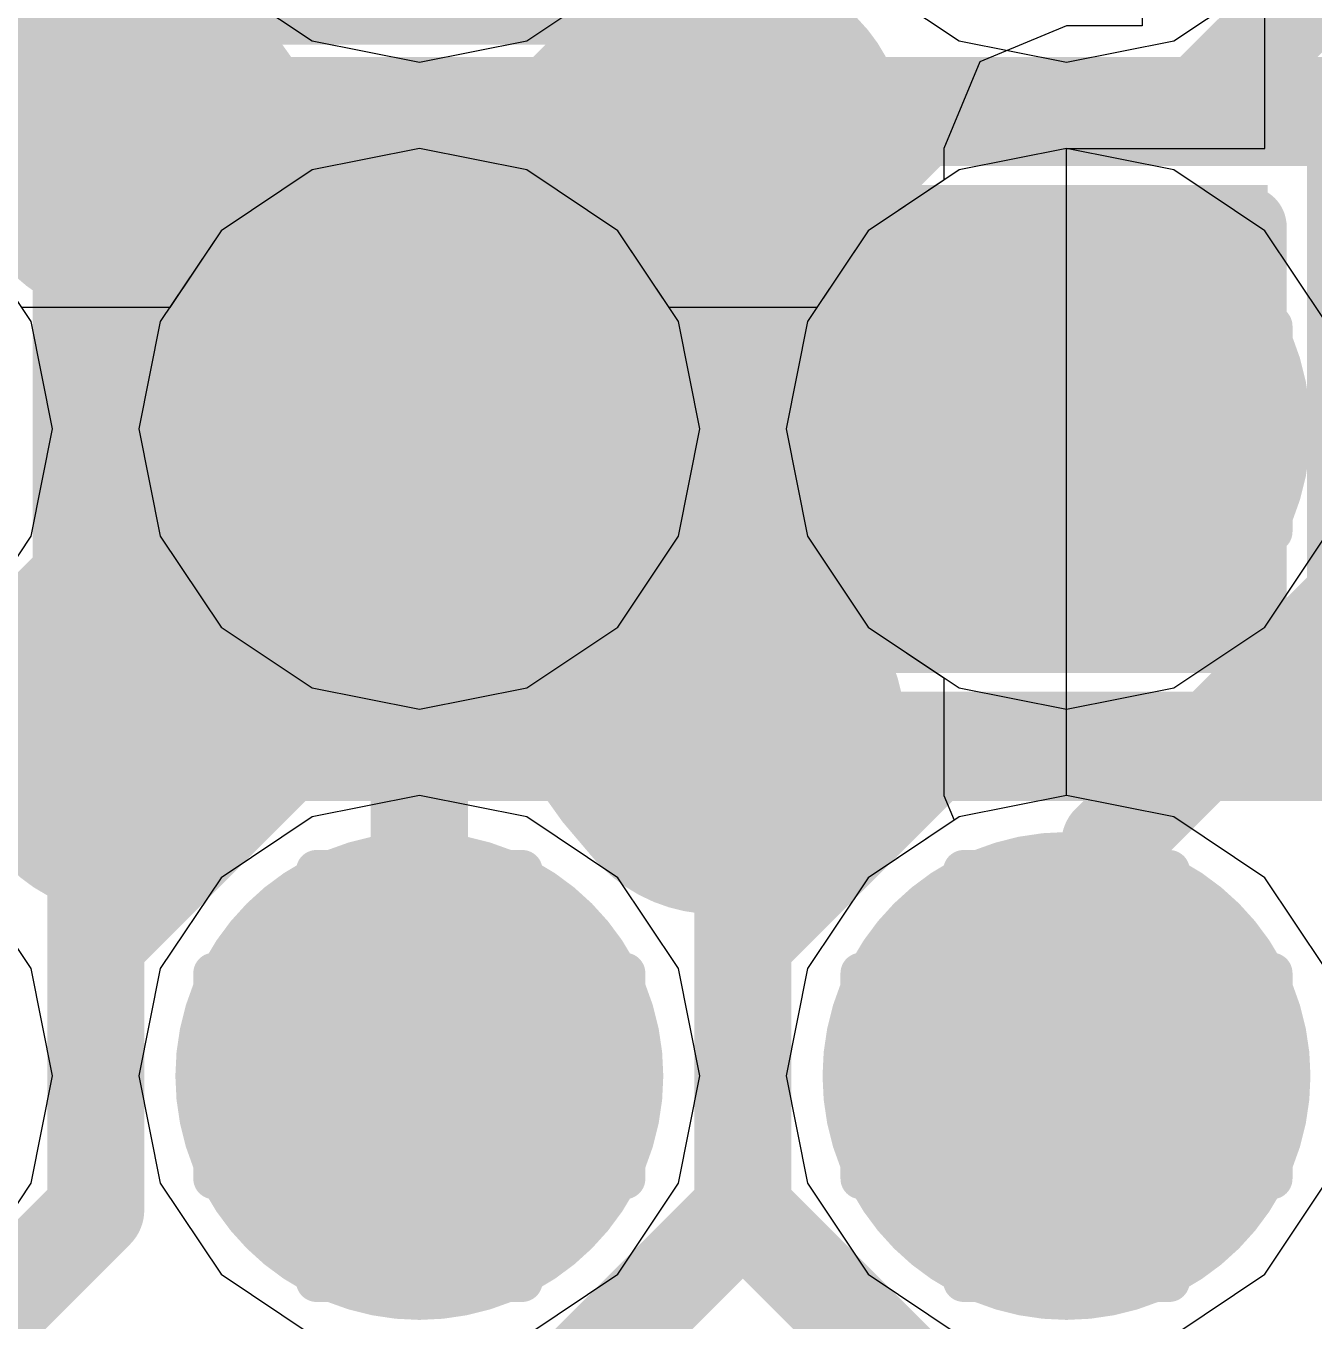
# Model space of a CAD drawing. Header units: millimetres. Extents: x 13 to 259, y -2 to 326.
# Drawn here: x 113.716 to 115.309, y 103.697 to 105.298 of the extents above; entities that cross this region are included whole.
import ezdxf

# ---------------------------------------------------------------- set-up
doc = ezdxf.new("R2010")
doc.units = ezdxf.units.MM
for name, color, linetype in [('BottomLayer', 5, 'Continuous'), ('BottomPaste', 16, 'Continuous'), ('BottomSolder', 6, 'Continuous'), ('ConnectLayer', 7, 'Continuous'), ('DrillDrawing', 1, 'Continuous'), ('Mechanical14', 56, 'Continuous'), ('Mechanical16', 56, 'Continuous'), ('MidLayer1', 16, 'Continuous'), ('MidLayer2', 76, 'Continuous'), ('MidLayer3', 90, 'Continuous'), ('MidLayer4', 156, 'Continuous'), ('MidLayer5', 130, 'Continuous'), ('MidLayer6', 216, 'Continuous'), ('MultiLayer', 9, 'Continuous'), ('TopLayer', 1, 'Continuous'), ('TopPaste', 8, 'Continuous'), ('TopSolder', 216, 'Continuous')]:
    doc.layers.add(name, color=color, linetype=linetype)

# ---------------------------------------------------------------- blocks, each defined once
blk = doc.blocks.new('CAPC0603X33N_B_5')
at = {"layer": 'BottomLayer'}
for points in [[(-0.575, -0.2), (-0.125, -0.2), (-0.575, 0.2), (-0.125, 0.2)], [(0.125, -0.2), (0.575, -0.2), (0.125, 0.2), (0.575, 0.2)]]:
    blk.add_solid(points, dxfattribs=at)
at = {"layer": 'BottomPaste'}
for points in [[(-0.575, -0.2), (-0.125, -0.2), (-0.575, 0.2), (-0.125, 0.2)], [(0.125, -0.2), (0.575, -0.2), (0.125, 0.2), (0.575, 0.2)]]:
    blk.add_solid(points, dxfattribs=at)
at = {"layer": 'BottomSolder'}
for points in [[(-0.6766, -0.3016), (-0.0234, -0.3016), (-0.6766, 0.3016), (-0.0234, 0.3016)], [(0.0234, -0.3016), (0.6766, -0.3016), (0.0234, 0.3016), (0.6766, 0.3016)]]:
    blk.add_solid(points, dxfattribs=at)
at = {"layer": 'Mechanical14', "const_width": 0.1}
for points in [[(-0.65, -0.25), (-0.65, 0.25)], [(-0.65, 0.25), (0.65, 0.25)], [(0.65, -0.25), (0.65, 0.25)], [(-0.65, -0.25), (0.65, -0.25)]]:
    blk.add_lwpolyline(points, dxfattribs=at)
at = {"layer": 'Mechanical14', "const_width": 0.05}
for points in [[(-0.675, 0.25, 1), (-0.625, 0.25, 1)], [(-0.675, 0.25, 1), (-0.625, 0.25, 1)], [(0.625, 0.25, 1), (0.675, 0.25, 1)], [(0.625, 0.25, 1), (0.675, 0.25, 1)], [(-0.675, -0.25, 1), (-0.625, -0.25, 1)], [(-0.675, -0.25, 1), (-0.625, -0.25, 1)], [(0.625, -0.25, 1), (0.675, -0.25, 1)], [(0.625, -0.25, 1), (0.675, -0.25, 1)]]:
    blk.add_lwpolyline(points, format="xyb", close=True, dxfattribs=at)
at = {"layer": 'Mechanical16', "const_width": 0.05}
for points in [[(-0.75, -0.35), (-0.75, 0.35)], [(-0.75, 0.35), (0.75, 0.35)], [(0.75, -0.35), (0.75, 0.35)], [(0, -0.3), (0, 0.3)], [(-0.3, 0), (0.3, 0)], [(-0.75, -0.35), (0.75, -0.35)]]:
    blk.add_lwpolyline(points, dxfattribs=at)
at = {"layer": 'Mechanical16', "const_width": 0.025}
for points in [[(-0.7625, 0.35, 1), (-0.7375, 0.35, 1)], [(-0.7625, 0.35, 1), (-0.7375, 0.35, 1)], [(0.7375, 0.35, 1), (0.7625, 0.35, 1)], [(0.7375, 0.35, 1), (0.7625, 0.35, 1)], [(-0.0125, 0.3, 1), (0.0125, 0.3, 1)], [(-0.3125, 0, 1), (-0.2875, 0, 1)], [(0.2875, 0, 1), (0.3125, 0, 1)], [(-0.0125, -0.3, 1), (0.0125, -0.3, 1)], [(-0.7625, -0.35, 1), (-0.7375, -0.35, 1)], [(-0.7625, -0.35, 1), (-0.7375, -0.35, 1)], [(0.7375, -0.35, 1), (0.7625, -0.35, 1)], [(0.7375, -0.35, 1), (0.7625, -0.35, 1)]]:
    blk.add_lwpolyline(points, format="xyb", close=True, dxfattribs=at)
blk = doc.blocks.new('CAPC0603X33N_B_13')
at = {"layer": 'BottomLayer'}
for points in [[(-0.575, -0.2), (-0.125, -0.2), (-0.575, 0.2), (-0.125, 0.2)], [(0.125, -0.2), (0.575, -0.2), (0.125, 0.2), (0.575, 0.2)]]:
    blk.add_solid(points, dxfattribs=at)
at = {"layer": 'BottomPaste'}
for points in [[(-0.575, -0.2), (-0.125, -0.2), (-0.575, 0.2), (-0.125, 0.2)], [(0.125, -0.2), (0.575, -0.2), (0.125, 0.2), (0.575, 0.2)]]:
    blk.add_solid(points, dxfattribs=at)
at = {"layer": 'BottomSolder'}
for points in [[(-0.6766, -0.3016), (-0.0234, -0.3016), (-0.6766, 0.3016), (-0.0234, 0.3016)], [(0.0234, -0.3016), (0.6766, -0.3016), (0.0234, 0.3016), (0.6766, 0.3016)]]:
    blk.add_solid(points, dxfattribs=at)
at = {"layer": 'Mechanical14', "const_width": 0.1}
for points in [[(-0.65, -0.25), (-0.65, 0.25)], [(0.65, 0.25), (-0.65, 0.25)], [(0.65, -0.25), (0.65, 0.25)], [(0.65, -0.25), (-0.65, -0.25)]]:
    blk.add_lwpolyline(points, dxfattribs=at)
at = {"layer": 'Mechanical14', "const_width": 0.05}
for points in [[(-0.675, 0.25, 1), (-0.625, 0.25, 1)], [(-0.675, 0.25, 1), (-0.625, 0.25, 1)], [(0.625, 0.25, 1), (0.675, 0.25, 1)], [(0.625, 0.25, 1), (0.675, 0.25, 1)], [(-0.675, -0.25, 1), (-0.625, -0.25, 1)], [(-0.675, -0.25, 1), (-0.625, -0.25, 1)], [(0.625, -0.25, 1), (0.675, -0.25, 1)], [(0.625, -0.25, 1), (0.675, -0.25, 1)]]:
    blk.add_lwpolyline(points, format="xyb", close=True, dxfattribs=at)
at = {"layer": 'Mechanical16', "const_width": 0.05}
for points in [[(-0.75, -0.35), (-0.75, 0.35)], [(0.75, 0.35), (-0.75, 0.35)], [(0.75, -0.35), (0.75, 0.35)], [(0, -0.3), (0, 0.3)], [(0.3, 0), (-0.3, 0)], [(0.75, -0.35), (-0.75, -0.35)]]:
    blk.add_lwpolyline(points, dxfattribs=at)
at = {"layer": 'Mechanical16', "const_width": 0.025}
for points in [[(-0.7625, 0.35, 1), (-0.7375, 0.35, 1)], [(-0.7625, 0.35, 1), (-0.7375, 0.35, 1)], [(0.7375, 0.35, 1), (0.7625, 0.35, 1)], [(0.7375, 0.35, 1), (0.7625, 0.35, 1)], [(-0.0125, 0.3, 1), (0.0125, 0.3, 1)], [(-0.3125, 0, 1), (-0.2875, 0, 1)], [(0.2875, 0, 1), (0.3125, 0, 1)], [(-0.0125, -0.3, 1), (0.0125, -0.3, 1)], [(-0.7625, -0.35, 1), (-0.7375, -0.35, 1)], [(-0.7625, -0.35, 1), (-0.7375, -0.35, 1)], [(0.7375, -0.35, 1), (0.7625, -0.35, 1)], [(0.7375, -0.35, 1), (0.7625, -0.35, 1)]]:
    blk.add_lwpolyline(points, format="xyb", close=True, dxfattribs=at)
blk = doc.blocks.new('CAPC0603X33N_B_28')
at = {"layer": 'BottomLayer'}
for points in [[(-0.575, -0.2), (-0.125, -0.2), (-0.575, 0.2), (-0.125, 0.2)], [(0.125, -0.2), (0.575, -0.2), (0.125, 0.2), (0.575, 0.2)]]:
    blk.add_solid(points, dxfattribs=at)
at = {"layer": 'BottomPaste'}
for points in [[(-0.575, -0.2), (-0.125, -0.2), (-0.575, 0.2), (-0.125, 0.2)], [(0.125, -0.2), (0.575, -0.2), (0.125, 0.2), (0.575, 0.2)]]:
    blk.add_solid(points, dxfattribs=at)
at = {"layer": 'BottomSolder'}
for points in [[(-0.6766, -0.3016), (-0.0234, -0.3016), (-0.6766, 0.3016), (-0.0234, 0.3016)], [(0.0234, -0.3016), (0.6766, -0.3016), (0.0234, 0.3016), (0.6766, 0.3016)]]:
    blk.add_solid(points, dxfattribs=at)
at = {"layer": 'Mechanical14', "const_width": 0.1}
for points in [[(-0.65, -0.25), (-0.65, 0.25)], [(-0.65, 0.25), (0.65, 0.25)], [(0.65, -0.25), (0.65, 0.25)], [(-0.65, -0.25), (0.65, -0.25)]]:
    blk.add_lwpolyline(points, dxfattribs=at)
at = {"layer": 'Mechanical14', "const_width": 0.05}
for points in [[(-0.675, 0.25, 1), (-0.625, 0.25, 1)], [(-0.675, 0.25, 1), (-0.625, 0.25, 1)], [(0.625, 0.25, 1), (0.675, 0.25, 1)], [(0.625, 0.25, 1), (0.675, 0.25, 1)], [(-0.675, -0.25, 1), (-0.625, -0.25, 1)], [(-0.675, -0.25, 1), (-0.625, -0.25, 1)], [(0.625, -0.25, 1), (0.675, -0.25, 1)], [(0.625, -0.25, 1), (0.675, -0.25, 1)]]:
    blk.add_lwpolyline(points, format="xyb", close=True, dxfattribs=at)
at = {"layer": 'Mechanical16', "const_width": 0.05}
for points in [[(-0.75, -0.35), (-0.75, 0.35)], [(-0.75, 0.35), (0.75, 0.35)], [(0.75, -0.35), (0.75, 0.35)], [(0, -0.3), (0, 0.3)], [(-0.3, 0), (0.3, 0)], [(-0.75, -0.35), (0.75, -0.35)]]:
    blk.add_lwpolyline(points, dxfattribs=at)
at = {"layer": 'Mechanical16', "const_width": 0.025}
for points in [[(-0.7625, 0.35, 1), (-0.7375, 0.35, 1)], [(-0.7625, 0.35, 1), (-0.7375, 0.35, 1)], [(0.7375, 0.35, 1), (0.7625, 0.35, 1)], [(0.7375, 0.35, 1), (0.7625, 0.35, 1)], [(-0.0125, 0.3, 1), (0.0125, 0.3, 1)], [(-0.3125, 0, 1), (-0.2875, 0, 1)], [(0.2875, 0, 1), (0.3125, 0, 1)], [(-0.0125, -0.3, 1), (0.0125, -0.3, 1)], [(-0.7625, -0.35, 1), (-0.7375, -0.35, 1)], [(-0.7625, -0.35, 1), (-0.7375, -0.35, 1)], [(0.7375, -0.35, 1), (0.7625, -0.35, 1)], [(0.7375, -0.35, 1), (0.7625, -0.35, 1)]]:
    blk.add_lwpolyline(points, format="xyb", close=True, dxfattribs=at)
blk = doc.blocks.new('BGA144C80P12X12_1000X1000X170_150')
at = {"layer": 'TopLayer', "const_width": 0.2}
for points in [[(-2.9, 1.2, 1), (-2.7, 1.2, 1)], [(-2.1, 1.2, 1), (-1.9, 1.2, 1)], [(-2.9, 0.4, 1), (-2.7, 0.4, 1)], [(-2.1, 0.4, 1), (-1.9, 0.4, 1)]]:
    blk.add_lwpolyline(points, format="xyb", close=True, dxfattribs=at)
at = {"layer": 'TopPaste', "const_width": 0.2}
for points in [[(-2.9, 1.2, 1), (-2.7, 1.2, 1)], [(-2.1, 1.2, 1), (-1.9, 1.2, 1)], [(-2.9, 0.4, 1), (-2.7, 0.4, 1)], [(-2.1, 0.4, 1), (-1.9, 0.4, 1)]]:
    blk.add_lwpolyline(points, format="xyb", close=True, dxfattribs=at)
at = {"layer": 'TopSolder', "const_width": 0.3016}
for points in [[(-2.9508, 1.2, 1), (-2.6492, 1.2, 1)], [(-2.1508, 1.2, 1), (-1.8492, 1.2, 1)], [(-2.9508, 0.4, 1), (-2.6492, 0.4, 1)], [(-2.1508, 0.4, 1), (-1.8492, 0.4, 1)]]:
    blk.add_lwpolyline(points, format="xyb", close=True, dxfattribs=at)

msp = doc.modelspace()

# ---------------------------------------------------------------- linework, layer by layer
at = {"layer": 'BottomLayer', "const_width": 0.25}
for points in [[(114.0778, 104.8, 1), (114.3278, 104.8, 1)], [(114.8778, 104.8, 1), (115.1278, 104.8, 1)], [(114.0778, 104, 1), (114.3278, 104, 1)], [(114.8778, 104, 1), (115.1278, 104, 1)]]:
    msp.add_lwpolyline(points, format="xyb", close=True, dxfattribs=at)
at = {"layer": 'ConnectLayer'}
for p, q in [((113.9577, 105.3549), (114.0702, 105.2797)), ((114.3355, 105.2797), (114.448, 105.3549)), ((114.7577, 105.3549), (114.8702, 105.2797)), ((115.0964, 105.3549), (115.0964, 105.2982)), ((115.0964, 105.3549), (115.0964, 105.2982)), ((115.1355, 105.2797), (115.248, 105.3549)), ((115.248, 105.1467), (115.248, 105.3549)), ((115.0028, 105.2982), (114.8957, 105.2538)), ((115.0028, 105.2982), (114.8957, 105.2538)), ((115.0964, 105.2982), (115.0028, 105.2982)), ((115.0964, 105.2982), (115.0028, 105.2982)), ((114.0702, 105.2797), (114.2028, 105.2534)), ((114.2028, 105.2534), (114.3355, 105.2797)), ((114.8702, 105.2797), (115.0028, 105.2534)), ((115.0028, 105.2534), (115.1355, 105.2797)), ((114.8957, 105.2538), (114.8513, 105.1467)), ((114.8957, 105.2538), (114.8513, 105.1467)), ((114.2028, 105.1467), (114.0702, 105.1203)), ((114.2028, 105.1467), (114.0702, 105.1203)), ((114.3355, 105.1203), (114.2028, 105.1467)), ((114.3355, 105.1203), (114.2028, 105.1467)), ((114.8513, 105.1467), (114.8513, 105.1077)), ((114.8513, 105.1467), (114.8513, 105.1077)), ((115.0028, 105.1467), (114.8702, 105.1203)), ((115.1355, 105.1203), (115.0028, 105.1467)), ((115.0028, 104.3467), (115.0028, 105.1467)), ((115.0028, 105.1467), (115.248, 105.1467)), ((114.0702, 105.1203), (113.9577, 105.0451)), ((114.0702, 105.1203), (113.9577, 105.0451)), ((114.448, 105.0451), (114.3355, 105.1203)), ((114.448, 105.0451), (114.3355, 105.1203)), ((114.8702, 105.1203), (114.7577, 105.0451)), ((115.248, 105.0451), (115.1355, 105.1203)), ((114.8513, 105.1077), (114.7577, 105.0451)), ((114.8513, 105.1077), (114.7577, 105.0451)), ((113.7231, 104.9327), (113.648, 105.0451)), ((113.7231, 104.9327), (113.648, 105.0451)), ((113.9577, 105.0451), (113.8826, 104.9327)), ((113.9577, 105.0451), (113.8942, 104.95)), ((114.5231, 104.9327), (114.448, 105.0451)), ((114.5115, 104.95), (114.448, 105.0451)), ((114.7577, 105.0451), (114.6826, 104.9327)), ((114.7577, 105.0451), (114.6826, 104.9327)), ((114.7577, 105.0451), (114.6942, 104.95)), ((115.3231, 104.9327), (115.248, 105.0451)), ((113.8942, 104.95), (113.7115, 104.95)), ((114.6942, 104.95), (114.5115, 104.95)), ((113.7495, 104.8), (113.7231, 104.9327)), ((113.7495, 104.8), (113.7231, 104.9327)), ((113.8826, 104.9327), (113.8562, 104.8)), ((114.5495, 104.8), (114.5231, 104.9327)), ((114.6826, 104.9327), (114.6562, 104.8)), ((114.6826, 104.9327), (114.6562, 104.8)), ((113.7231, 104.6673), (113.7495, 104.8)), ((113.7231, 104.6673), (113.7495, 104.8)), ((113.8562, 104.8), (113.8826, 104.6673)), ((114.5231, 104.6673), (114.5495, 104.8)), ((114.6562, 104.8), (114.6826, 104.6673)), ((114.6562, 104.8), (114.6826, 104.6673)), ((113.648, 104.5549), (113.7231, 104.6673)), ((113.648, 104.5549), (113.7231, 104.6673)), ((113.8826, 104.6673), (113.9577, 104.5549)), ((114.448, 104.5549), (114.5231, 104.6673)), ((114.6826, 104.6673), (114.7577, 104.5549)), ((114.6826, 104.6673), (114.7577, 104.5549)), ((115.248, 104.5549), (115.3231, 104.6673)), ((113.9577, 104.5549), (114.0702, 104.4797)), ((114.3355, 104.4797), (114.448, 104.5549)), ((114.7577, 104.5549), (114.8702, 104.4797)), ((114.7577, 104.5549), (114.8513, 104.4924)), ((115.1355, 104.4797), (115.248, 104.5549)), ((114.8513, 104.4924), (114.8513, 104.3467)), ((114.0702, 104.4797), (114.2028, 104.4534)), ((114.2028, 104.4534), (114.3355, 104.4797)), ((114.8702, 104.4797), (115.0028, 104.4534)), ((115.0028, 104.4534), (115.1355, 104.4797)), ((114.2028, 104.3467), (114.0702, 104.3203)), ((114.2028, 104.3467), (114.0702, 104.3203)), ((114.3355, 104.3203), (114.2028, 104.3467)), ((114.3355, 104.3203), (114.2028, 104.3467)), ((114.8513, 104.3467), (114.864, 104.3161)), ((115.0028, 104.3467), (114.8702, 104.3203)), ((115.1355, 104.3203), (115.0028, 104.3467)), ((115.1355, 104.3203), (115.0028, 104.3467)), ((114.0702, 104.3203), (113.9577, 104.2451)), ((114.0702, 104.3203), (113.9577, 104.2451)), ((114.448, 104.2451), (114.3355, 104.3203)), ((114.448, 104.2451), (114.3355, 104.3203)), ((114.8702, 104.3203), (114.7577, 104.2451)), ((114.864, 104.3161), (114.7577, 104.2451)), ((115.248, 104.2451), (115.1355, 104.3203)), ((115.248, 104.2451), (115.1355, 104.3203)), ((113.7231, 104.1327), (113.648, 104.2451)), ((113.7231, 104.1327), (113.648, 104.2451)), ((113.9577, 104.2451), (113.8826, 104.1327)), ((113.9577, 104.2451), (113.8826, 104.1327)), ((114.5231, 104.1327), (114.448, 104.2451)), ((114.5231, 104.1327), (114.448, 104.2451)), ((114.7577, 104.2451), (114.6826, 104.1327)), ((114.7577, 104.2451), (114.6826, 104.1327)), ((115.3231, 104.1327), (115.248, 104.2451)), ((115.3231, 104.1327), (115.248, 104.2451)), ((113.7495, 104), (113.7231, 104.1327)), ((113.7495, 104), (113.7231, 104.1327)), ((113.8826, 104.1327), (113.8562, 104)), ((113.8826, 104.1327), (113.8562, 104)), ((114.5495, 104), (114.5231, 104.1327)), ((114.5495, 104), (114.5231, 104.1327)), ((114.6826, 104.1327), (114.6562, 104)), ((114.6826, 104.1327), (114.6562, 104)), ((113.7231, 103.8674), (113.7495, 104)), ((113.7231, 103.8674), (113.7495, 104)), ((113.8562, 104), (113.8826, 103.8674)), ((113.8562, 104), (113.8826, 103.8674)), ((114.5231, 103.8674), (114.5495, 104)), ((114.5231, 103.8674), (114.5495, 104)), ((114.6562, 104), (114.6826, 103.8674)), ((114.6562, 104), (114.6826, 103.8674)), ((113.648, 103.7549), (113.7231, 103.8674)), ((113.648, 103.7549), (113.7231, 103.8674)), ((113.8826, 103.8674), (113.9577, 103.7549)), ((113.8826, 103.8674), (113.9577, 103.7549)), ((114.448, 103.7549), (114.5231, 103.8674)), ((114.448, 103.7549), (114.5231, 103.8674)), ((114.6826, 103.8674), (114.7577, 103.7549)), ((114.6826, 103.8674), (114.7577, 103.7549)), ((115.248, 103.7549), (115.3231, 103.8674)), ((115.248, 103.7549), (115.319, 103.8611)), ((113.9577, 103.7549), (114.0702, 103.6797)), ((113.9577, 103.7549), (114.0702, 103.6797)), ((114.3355, 103.6797), (114.448, 103.7549)), ((114.3355, 103.6797), (114.448, 103.7549)), ((114.7577, 103.7549), (114.8702, 103.6797)), ((114.7577, 103.7549), (114.8702, 103.6797)), ((115.1355, 103.6797), (115.248, 103.7549)), ((115.1355, 103.6797), (115.248, 103.7549))]:
    msp.add_line(p, q, dxfattribs=at)
at = {"layer": 'ConnectLayer', "const_width": 0.4}
for points in [[(113.8365, 105.2, -0.062), (113.9214, 105.0815)], [(113.8365, 105.2, -0.062), (113.9214, 105.0815)], [(114.4843, 105.0815, -0.061998), (114.5691, 105.2)], [(114.4843, 105.0815, -0.061998), (114.5691, 105.2)], [(113.9214, 105.0815, -0.062), (113.8028, 105.1663)], [(113.9214, 105.0815, -0.062), (113.8028, 105.1663)], [(114.6028, 105.1663, -0.061998), (114.4843, 105.0815)], [(114.6028, 105.1663, -0.061998), (114.4843, 105.0815)], [(114.4843, 105.0815, -0.253913), (113.9214, 105.0815)], [(113.9214, 105.0815, -0.124973), (113.9928, 104.8)], [(114.4843, 105.0815, -0.253913), (113.9214, 105.0815)], [(113.9214, 105.0815, -0.124973), (113.9928, 104.8)], [(114.4843, 104.5185, -0.253913), (114.4843, 105.0815)], [(114.4843, 104.5185, -0.253913), (114.4843, 105.0815)], [(113.9928, 104.8, -0.124971), (113.9214, 104.5185)], [(113.9928, 104.8, -0.124971), (113.9214, 104.5185)], [(113.9214, 104.5185, -0.253909), (114.4843, 104.5185)], [(113.9214, 104.5185, -0.253909), (114.4843, 104.5185)], [(113.8028, 104.4337, -0.062001), (113.9214, 104.5185)], [(113.8028, 104.4337, -0.062001), (113.9214, 104.5185)], [(113.9214, 104.5185, -0.062001), (113.8365, 104.4)], [(113.9214, 104.5185, -0.062001), (113.8365, 104.4)], [(114.4843, 104.5185, -0.062), (114.6028, 104.4337)], [(114.5691, 104.4, -0.062), (114.4843, 104.5185)], [(114.4843, 104.5185, -0.062), (114.6028, 104.4337)], [(114.5691, 104.4, -0.062), (114.4843, 104.5185)]]:
    msp.add_lwpolyline(points, format="xyb", dxfattribs=at)
at = {"layer": 'ConnectLayer', "const_width": 0.2}
for points in [[(113.7365, 105.2, 1), (113.9365, 105.2, 1)], [(113.7365, 105.2, 1), (113.9365, 105.2, 1)], [(114.4691, 105.2, 1), (114.6691, 105.2, 1)], [(114.4691, 105.2, 1), (114.6691, 105.2, 1)], [(113.7028, 105.1663, 1), (113.9028, 105.1663, 1)], [(113.7028, 105.1663, 1), (113.9028, 105.1663, 1)], [(114.5028, 105.1663, 1), (114.7028, 105.1663, 1)], [(114.5028, 105.1663, 1), (114.7028, 105.1663, 1)], [(113.8214, 105.0815, 1), (114.0214, 105.0815, 1)], [(113.8214, 105.0815, 1), (114.0214, 105.0815, 1)], [(113.8214, 105.0815, 1), (114.0214, 105.0815, 1)], [(113.8214, 105.0815, 1), (114.0214, 105.0815, 1)], [(113.8214, 105.0815, 1), (114.0214, 105.0815, 1)], [(113.8214, 105.0815, 1), (114.0214, 105.0815, 1)], [(113.8214, 105.0815, 1), (114.0214, 105.0815, 1)], [(113.8214, 105.0815, 1), (114.0214, 105.0815, 1)], [(114.3843, 105.0815, 1), (114.5843, 105.0815, 1)], [(114.3843, 105.0815, 1), (114.5843, 105.0815, 1)], [(114.3843, 105.0815, 1), (114.5843, 105.0815, 1)], [(114.3843, 105.0815, 1), (114.5843, 105.0815, 1)], [(114.3843, 105.0815, 1), (114.5843, 105.0815, 1)], [(114.3843, 105.0815, 1), (114.5843, 105.0815, 1)], [(114.3843, 105.0815, 1), (114.5843, 105.0815, 1)], [(114.3843, 105.0815, 1), (114.5843, 105.0815, 1)], [(114.2672, 105.0334, 1), (114.4672, 105.0334, 1)], [(114.2672, 105.0334, 1), (114.4672, 105.0334, 1)], [(113.8747, 104.9451, 1), (114.0747, 104.9451, 1)], [(113.8747, 104.9451, 1), (114.0747, 104.9451, 1)], [(113.8928, 104.8, 1), (114.0928, 104.8, 1)], [(113.8928, 104.8, 1), (114.0928, 104.8, 1)], [(113.8928, 104.8, 1), (114.0928, 104.8, 1)], [(113.8928, 104.8, 1), (114.0928, 104.8, 1)], [(113.8695, 104.6357, 1), (114.0695, 104.6357, 1)], [(113.8695, 104.6357, 1), (114.0695, 104.6357, 1)], [(114.2479, 104.5719, 1), (114.4479, 104.5719, 1)], [(114.2479, 104.5719, 1), (114.4479, 104.5719, 1)], [(113.8214, 104.5185, 1), (114.0214, 104.5185, 1)], [(113.8214, 104.5185, 1), (114.0214, 104.5185, 1)], [(113.8214, 104.5185, 1), (114.0214, 104.5185, 1)], [(113.8214, 104.5185, 1), (114.0214, 104.5185, 1)], [(113.8214, 104.5185, 1), (114.0214, 104.5185, 1)], [(113.8214, 104.5185, 1), (114.0214, 104.5185, 1)], [(113.8214, 104.5185, 1), (114.0214, 104.5185, 1)], [(113.8214, 104.5185, 1), (114.0214, 104.5185, 1)], [(114.3843, 104.5185, 1), (114.5843, 104.5185, 1)], [(114.3843, 104.5185, 1), (114.5843, 104.5185, 1)], [(114.3843, 104.5185, 1), (114.5843, 104.5185, 1)], [(114.3843, 104.5185, 1), (114.5843, 104.5185, 1)], [(114.3843, 104.5185, 1), (114.5843, 104.5185, 1)], [(114.3843, 104.5185, 1), (114.5843, 104.5185, 1)], [(114.3843, 104.5185, 1), (114.5843, 104.5185, 1)], [(114.3843, 104.5185, 1), (114.5843, 104.5185, 1)], [(113.7028, 104.4337, 1), (113.9028, 104.4337, 1)], [(113.7028, 104.4337, 1), (113.9028, 104.4337, 1)], [(114.5028, 104.4337, 1), (114.7028, 104.4337, 1)], [(114.5028, 104.4337, 1), (114.7028, 104.4337, 1)], [(113.7365, 104.4, 1), (113.9365, 104.4, 1)], [(113.7365, 104.4, 1), (113.9365, 104.4, 1)], [(114.4691, 104.4, 1), (114.6691, 104.4, 1)], [(114.4691, 104.4, 1), (114.6691, 104.4, 1)]]:
    msp.add_lwpolyline(points, format="xyb", close=True, dxfattribs=at)
at = {"layer": 'ConnectLayer', "const_width": 0.4}
for points in [[(113.9695, 104.6357), (114.3672, 105.0334)], [(113.9695, 104.6357), (114.3672, 105.0334)], [(113.9747, 104.9451), (114.3479, 104.5719)], [(113.9747, 104.9451), (114.3479, 104.5719)]]:
    msp.add_lwpolyline(points, dxfattribs=at)
at = {"layer": 'DrillDrawing', "const_width": 0.0508}
for points in [[(114.0758, 104.927), (114.0758, 105.054)], [(114.0758, 105.054), (114.3298, 105.054)], [(114.3298, 104.927), (114.3298, 105.054)], [(114.8758, 104.927), (114.8758, 105.054)], [(114.8758, 105.054), (115.1298, 105.054)], [(115.1298, 104.927), (115.1298, 105.054)], [(113.9488, 104.673), (113.9488, 104.927)], [(113.9488, 104.927), (114.0758, 104.927)], [(114.3298, 104.927), (114.4568, 104.927)], [(114.4568, 104.673), (114.4568, 104.927)], [(114.7488, 104.673), (114.7488, 104.927)], [(114.7488, 104.927), (114.8758, 104.927)], [(115.1298, 104.927), (115.2568, 104.927)], [(115.2568, 104.673), (115.2568, 104.927)], [(113.9488, 104.673), (114.0758, 104.673)], [(114.0758, 104.546), (114.0758, 104.673)], [(114.3298, 104.673), (114.4568, 104.673)], [(114.3298, 104.546), (114.3298, 104.673)], [(114.7488, 104.673), (114.8758, 104.673)], [(114.8758, 104.546), (114.8758, 104.673)], [(115.1298, 104.673), (115.2568, 104.673)], [(115.1298, 104.546), (115.1298, 104.673)], [(114.0758, 104.546), (114.3298, 104.546)], [(114.8758, 104.546), (115.1298, 104.546)], [(114.0758, 104.127), (114.0758, 104.254)], [(114.0758, 104.254), (114.3298, 104.254)], [(114.3298, 104.127), (114.3298, 104.254)], [(114.8758, 104.127), (114.8758, 104.254)], [(114.8758, 104.254), (115.1298, 104.254)], [(115.1298, 104.127), (115.1298, 104.254)], [(113.9488, 103.873), (113.9488, 104.127)], [(113.9488, 104.127), (114.0758, 104.127)], [(114.3298, 104.127), (114.4568, 104.127)], [(114.4568, 103.873), (114.4568, 104.127)], [(114.7488, 103.873), (114.7488, 104.127)], [(114.7488, 104.127), (114.8758, 104.127)], [(115.1298, 104.127), (115.2568, 104.127)], [(115.2568, 103.873), (115.2568, 104.127)], [(113.9488, 103.873), (114.0758, 103.873)], [(114.0758, 103.746), (114.0758, 103.873)], [(114.3298, 103.873), (114.4568, 103.873)], [(114.3298, 103.746), (114.3298, 103.873)], [(114.7488, 103.873), (114.8758, 103.873)], [(114.8758, 103.746), (114.8758, 103.873)], [(115.1298, 103.873), (115.2568, 103.873)], [(115.1298, 103.746), (115.1298, 103.873)], [(114.0758, 103.746), (114.3298, 103.746)], [(114.8758, 103.746), (115.1298, 103.746)]]:
    msp.add_lwpolyline(points, dxfattribs=at)
at = {"layer": 'DrillDrawing', "const_width": 0.0254}
for points in [[(114.0631, 105.054, 1), (114.0885, 105.054, 1)], [(114.0631, 105.054, 1), (114.0885, 105.054, 1)], [(114.3171, 105.054, 1), (114.3425, 105.054, 1)], [(114.3171, 105.054, 1), (114.3425, 105.054, 1)], [(114.8631, 105.054, 1), (114.8885, 105.054, 1)], [(114.8631, 105.054, 1), (114.8885, 105.054, 1)], [(115.1171, 105.054, 1), (115.1425, 105.054, 1)], [(115.1171, 105.054, 1), (115.1425, 105.054, 1)], [(113.9361, 104.927, 1), (113.9615, 104.927, 1)], [(113.9361, 104.927, 1), (113.9615, 104.927, 1)], [(114.0631, 104.927, 1), (114.0885, 104.927, 1)], [(114.0631, 104.927, 1), (114.0885, 104.927, 1)], [(114.3171, 104.927, 1), (114.3425, 104.927, 1)], [(114.3171, 104.927, 1), (114.3425, 104.927, 1)], [(114.4441, 104.927, 1), (114.4695, 104.927, 1)], [(114.4441, 104.927, 1), (114.4695, 104.927, 1)], [(114.7361, 104.927, 1), (114.7615, 104.927, 1)], [(114.7361, 104.927, 1), (114.7615, 104.927, 1)], [(114.8631, 104.927, 1), (114.8885, 104.927, 1)], [(114.8631, 104.927, 1), (114.8885, 104.927, 1)], [(115.1171, 104.927, 1), (115.1425, 104.927, 1)], [(115.1171, 104.927, 1), (115.1425, 104.927, 1)], [(115.2441, 104.927, 1), (115.2695, 104.927, 1)], [(115.2441, 104.927, 1), (115.2695, 104.927, 1)], [(113.9361, 104.673, 1), (113.9615, 104.673, 1)], [(113.9361, 104.673, 1), (113.9615, 104.673, 1)], [(114.0631, 104.673, 1), (114.0885, 104.673, 1)], [(114.0631, 104.673, 1), (114.0885, 104.673, 1)], [(114.3171, 104.673, 1), (114.3425, 104.673, 1)], [(114.3171, 104.673, 1), (114.3425, 104.673, 1)], [(114.4441, 104.673, 1), (114.4695, 104.673, 1)], [(114.4441, 104.673, 1), (114.4695, 104.673, 1)], [(114.7361, 104.673, 1), (114.7615, 104.673, 1)], [(114.7361, 104.673, 1), (114.7615, 104.673, 1)], [(114.8631, 104.673, 1), (114.8885, 104.673, 1)], [(114.8631, 104.673, 1), (114.8885, 104.673, 1)], [(115.1171, 104.673, 1), (115.1425, 104.673, 1)], [(115.1171, 104.673, 1), (115.1425, 104.673, 1)], [(115.2441, 104.673, 1), (115.2695, 104.673, 1)], [(115.2441, 104.673, 1), (115.2695, 104.673, 1)], [(114.0631, 104.546, 1), (114.0885, 104.546, 1)], [(114.0631, 104.546, 1), (114.0885, 104.546, 1)], [(114.3171, 104.546, 1), (114.3425, 104.546, 1)], [(114.3171, 104.546, 1), (114.3425, 104.546, 1)], [(114.8631, 104.546, 1), (114.8885, 104.546, 1)], [(114.8631, 104.546, 1), (114.8885, 104.546, 1)], [(115.1171, 104.546, 1), (115.1425, 104.546, 1)], [(115.1171, 104.546, 1), (115.1425, 104.546, 1)], [(114.0631, 104.254, 1), (114.0885, 104.254, 1)], [(114.0631, 104.254, 1), (114.0885, 104.254, 1)], [(114.3171, 104.254, 1), (114.3425, 104.254, 1)], [(114.3171, 104.254, 1), (114.3425, 104.254, 1)], [(114.8631, 104.254, 1), (114.8885, 104.254, 1)], [(114.8631, 104.254, 1), (114.8885, 104.254, 1)], [(115.1171, 104.254, 1), (115.1425, 104.254, 1)], [(115.1171, 104.254, 1), (115.1425, 104.254, 1)], [(113.9361, 104.127, 1), (113.9615, 104.127, 1)], [(113.9361, 104.127, 1), (113.9615, 104.127, 1)], [(114.0631, 104.127, 1), (114.0885, 104.127, 1)], [(114.0631, 104.127, 1), (114.0885, 104.127, 1)], [(114.3171, 104.127, 1), (114.3425, 104.127, 1)], [(114.3171, 104.127, 1), (114.3425, 104.127, 1)], [(114.4441, 104.127, 1), (114.4695, 104.127, 1)], [(114.4441, 104.127, 1), (114.4695, 104.127, 1)], [(114.7361, 104.127, 1), (114.7615, 104.127, 1)], [(114.7361, 104.127, 1), (114.7615, 104.127, 1)], [(114.8631, 104.127, 1), (114.8885, 104.127, 1)], [(114.8631, 104.127, 1), (114.8885, 104.127, 1)], [(115.1171, 104.127, 1), (115.1425, 104.127, 1)], [(115.1171, 104.127, 1), (115.1425, 104.127, 1)], [(115.2441, 104.127, 1), (115.2695, 104.127, 1)], [(115.2441, 104.127, 1), (115.2695, 104.127, 1)], [(113.9361, 103.873, 1), (113.9615, 103.873, 1)], [(113.9361, 103.873, 1), (113.9615, 103.873, 1)], [(114.0631, 103.873, 1), (114.0885, 103.873, 1)], [(114.0631, 103.873, 1), (114.0885, 103.873, 1)], [(114.3171, 103.873, 1), (114.3425, 103.873, 1)], [(114.3171, 103.873, 1), (114.3425, 103.873, 1)], [(114.4441, 103.873, 1), (114.4695, 103.873, 1)], [(114.4441, 103.873, 1), (114.4695, 103.873, 1)], [(114.7361, 103.873, 1), (114.7615, 103.873, 1)], [(114.7361, 103.873, 1), (114.7615, 103.873, 1)], [(114.8631, 103.873, 1), (114.8885, 103.873, 1)], [(114.8631, 103.873, 1), (114.8885, 103.873, 1)], [(115.1171, 103.873, 1), (115.1425, 103.873, 1)], [(115.1171, 103.873, 1), (115.1425, 103.873, 1)], [(115.2441, 103.873, 1), (115.2695, 103.873, 1)], [(115.2441, 103.873, 1), (115.2695, 103.873, 1)], [(114.0631, 103.746, 1), (114.0885, 103.746, 1)], [(114.0631, 103.746, 1), (114.0885, 103.746, 1)], [(114.3171, 103.746, 1), (114.3425, 103.746, 1)], [(114.3171, 103.746, 1), (114.3425, 103.746, 1)], [(114.8631, 103.746, 1), (114.8885, 103.746, 1)], [(114.8631, 103.746, 1), (114.8885, 103.746, 1)], [(115.1171, 103.746, 1), (115.1425, 103.746, 1)], [(115.1171, 103.746, 1), (115.1425, 103.746, 1)]]:
    msp.add_lwpolyline(points, format="xyb", close=True, dxfattribs=at)
at = {"layer": 'MidLayer1', "const_width": 0.2}
for points in [[(114.1028, 104.8, 1), (114.3028, 104.8, 1)], [(114.9028, 104.8, 1), (115.1028, 104.8, 1)], [(114.1028, 104, 1), (114.3028, 104, 1)], [(114.9028, 104, 1), (115.1028, 104, 1)]]:
    msp.add_lwpolyline(points, format="xyb", close=True, dxfattribs=at)
at = {"layer": 'MidLayer2', "const_width": 0.12}
for points in [[(114.3685, 105.2), (114.6028, 105.4343)], [(113.8028, 104.9657), (114.0372, 105.2)], [(114.0372, 105.2), (114.3685, 105.2)], [(114.6028, 104.9657), (114.8372, 105.2)], [(114.8372, 105.2), (115.9685, 105.2)], [(113.8028, 104.6343), (113.8028, 104.9657)], [(114.6028, 104.6343), (114.6028, 104.9657)], [(113.5685, 104.4), (113.8028, 104.6343)], [(114.3685, 104.4), (114.6028, 104.6343)], [(113.8028, 104.1657), (114.0372, 104.4)], [(114.0372, 104.4), (114.3685, 104.4)], [(114.6028, 104.1657), (114.8372, 104.4)], [(114.8372, 104.4), (115.9685, 104.4)], [(113.8028, 103.8343), (113.8028, 104.1657)], [(114.6028, 103.8343), (114.6028, 104.1657)], [(113.5685, 103.6), (113.8028, 103.8343)], [(114.3685, 103.6), (114.6028, 103.8343)]]:
    msp.add_lwpolyline(points, dxfattribs=at)
at = {"layer": 'MidLayer2'}
for points, const_width in [([(114.0072, 105.2, 1), (114.0672, 105.2, 1)], 0.06), ([(114.0072, 105.2, 1), (114.0672, 105.2, 1)], 0.06), ([(114.3385, 105.2, 1), (114.3985, 105.2, 1)], 0.06), ([(114.3385, 105.2, 1), (114.3985, 105.2, 1)], 0.06), ([(114.8072, 105.2, 1), (114.8672, 105.2, 1)], 0.06), ([(114.8072, 105.2, 1), (114.8672, 105.2, 1)], 0.06), ([(113.7728, 104.9657, 1), (113.8328, 104.9657, 1)], 0.06), ([(113.7728, 104.9657, 1), (113.8328, 104.9657, 1)], 0.06), ([(114.5728, 104.9657, 1), (114.6328, 104.9657, 1)], 0.06), ([(114.5728, 104.9657, 1), (114.6328, 104.9657, 1)], 0.06), ([(114.1028, 104.8, 1), (114.3028, 104.8, 1)], 0.2), ([(114.9028, 104.8, 1), (115.1028, 104.8, 1)], 0.2), ([(113.7728, 104.6343, 1), (113.8328, 104.6343, 1)], 0.06), ([(113.7728, 104.6343, 1), (113.8328, 104.6343, 1)], 0.06), ([(114.5728, 104.6343, 1), (114.6328, 104.6343, 1)], 0.06), ([(114.5728, 104.6343, 1), (114.6328, 104.6343, 1)], 0.06), ([(114.0072, 104.4, 1), (114.0672, 104.4, 1)], 0.06), ([(114.0072, 104.4, 1), (114.0672, 104.4, 1)], 0.06), ([(114.3385, 104.4, 1), (114.3985, 104.4, 1)], 0.06), ([(114.3385, 104.4, 1), (114.3985, 104.4, 1)], 0.06), ([(114.8072, 104.4, 1), (114.8672, 104.4, 1)], 0.06), ([(114.8072, 104.4, 1), (114.8672, 104.4, 1)], 0.06), ([(113.7728, 104.1657, 1), (113.8328, 104.1657, 1)], 0.06), ([(113.7728, 104.1657, 1), (113.8328, 104.1657, 1)], 0.06), ([(114.5728, 104.1657, 1), (114.6328, 104.1657, 1)], 0.06), ([(114.5728, 104.1657, 1), (114.6328, 104.1657, 1)], 0.06), ([(114.1028, 104, 1), (114.3028, 104, 1)], 0.2), ([(114.9028, 104, 1), (115.1028, 104, 1)], 0.2), ([(113.7728, 103.8343, 1), (113.8328, 103.8343, 1)], 0.06), ([(113.7728, 103.8343, 1), (113.8328, 103.8343, 1)], 0.06), ([(114.5728, 103.8343, 1), (114.6328, 103.8343, 1)], 0.06), ([(114.5728, 103.8343, 1), (114.6328, 103.8343, 1)], 0.06)]:
    msp.add_lwpolyline(points, format="xyb", close=True, dxfattribs=dict(at, const_width=const_width))
at = {"layer": 'MidLayer3', "const_width": 0.12}
for points in [[(115.1685, 105.2), (115.4028, 105.4343)], [(114.3992, 105.2), (114.6028, 105.4037)], [(113.8028, 104.9657), (114.0372, 105.2)], [(114.0372, 105.2), (114.3992, 105.2)], [(114.6028, 104.9657), (114.8372, 105.2)], [(114.8372, 105.2), (115.1685, 105.2)], [(113.8028, 104.6343), (113.8028, 104.9657)], [(114.6028, 103.8343), (114.6028, 104.9657)], [(113.8028, 104.6343), (114.0372, 104.4)], [(115.0564, 104.2879), (115.4028, 104.6343)], [(113.2372, 104.4), (113.6695, 104.4)], [(113.6695, 104.4), (113.8028, 104.2666)], [(114.0372, 104.4), (114.2028, 104.4)], [(114.2028, 104), (114.2028, 104.4)], [(115.0564, 104.0536), (115.0564, 104.2879)], [(113.8028, 103.8343), (113.8028, 104.2666)], [(115, 104.075), (115.0028, 104.0722)], [(115.0028, 104), (115.0028, 104.0722)], [(115.0028, 104), (115.0564, 104.0536)], [(113.4564, 103.4879), (113.8028, 103.8343)], [(114.6028, 103.8343), (114.9493, 103.4879)]]:
    msp.add_lwpolyline(points, dxfattribs=at)
at = {"layer": 'MidLayer3'}
for points, const_width in [([(114.0072, 105.2, 1), (114.0672, 105.2, 1)], 0.06), ([(114.0072, 105.2, 1), (114.0672, 105.2, 1)], 0.06), ([(114.3692, 105.2, 1), (114.4292, 105.2, 1)], 0.06), ([(114.3692, 105.2, 1), (114.4292, 105.2, 1)], 0.06), ([(114.8072, 105.2, 1), (114.8672, 105.2, 1)], 0.06), ([(114.8072, 105.2, 1), (114.8672, 105.2, 1)], 0.06), ([(115.1385, 105.2, 1), (115.1985, 105.2, 1)], 0.06), ([(115.1385, 105.2, 1), (115.1985, 105.2, 1)], 0.06), ([(113.7728, 104.9657, 1), (113.8328, 104.9657, 1)], 0.06), ([(113.7728, 104.9657, 1), (113.8328, 104.9657, 1)], 0.06), ([(114.5728, 104.9657, 1), (114.6328, 104.9657, 1)], 0.06), ([(114.5728, 104.9657, 1), (114.6328, 104.9657, 1)], 0.06), ([(114.1028, 104.8, 1), (114.3028, 104.8, 1)], 0.2), ([(114.9028, 104.8, 1), (115.1028, 104.8, 1)], 0.2), ([(113.7728, 104.6343, 1), (113.8328, 104.6343, 1)], 0.06), ([(113.7728, 104.6343, 1), (113.8328, 104.6343, 1)], 0.06), ([(113.6395, 104.4, 1), (113.6995, 104.4, 1)], 0.06), ([(113.6395, 104.4, 1), (113.6995, 104.4, 1)], 0.06), ([(114.0072, 104.4, 1), (114.0672, 104.4, 1)], 0.06), ([(114.0072, 104.4, 1), (114.0672, 104.4, 1)], 0.06), ([(114.1728, 104.4, 1), (114.2328, 104.4, 1)], 0.06), ([(114.1728, 104.4, 1), (114.2328, 104.4, 1)], 0.06), ([(115.0264, 104.2879, 1), (115.0864, 104.2879, 1)], 0.06), ([(115.0264, 104.2879, 1), (115.0864, 104.2879, 1)], 0.06), ([(113.7728, 104.2666, 1), (113.8328, 104.2666, 1)], 0.06), ([(113.7728, 104.2666, 1), (113.8328, 104.2666, 1)], 0.06), ([(114.1028, 104, 1), (114.3028, 104, 1)], 0.2), ([(114.9028, 104, 1), (115.1028, 104, 1)], 0.2), ([(114.97, 104.075, 1), (115.03, 104.075, 1)], 0.06), ([(114.9728, 104.0722, 1), (115.0328, 104.0722, 1)], 0.06), ([(114.9728, 104.0722, 1), (115.0328, 104.0722, 1)], 0.06), ([(115.0264, 104.0536, 1), (115.0864, 104.0536, 1)], 0.06), ([(115.0264, 104.0536, 1), (115.0864, 104.0536, 1)], 0.06), ([(114.1728, 104, 1), (114.2328, 104, 1)], 0.06), ([(114.9728, 104, 1), (115.0328, 104, 1)], 0.06), ([(114.9728, 104, 1), (115.0328, 104, 1)], 0.06), ([(113.7728, 103.8343, 1), (113.8328, 103.8343, 1)], 0.06), ([(113.7728, 103.8343, 1), (113.8328, 103.8343, 1)], 0.06), ([(114.5728, 103.8343, 1), (114.6328, 103.8343, 1)], 0.06), ([(114.5728, 103.8343, 1), (114.6328, 103.8343, 1)], 0.06)]:
    msp.add_lwpolyline(points, format="xyb", close=True, dxfattribs=dict(at, const_width=const_width))
at = {"layer": 'MidLayer4', "const_width": 0.12}
for points in [[(113.2372, 105.2), (117.77, 105.2)], [(113.2372, 104.4), (117.7001, 104.4)]]:
    msp.add_lwpolyline(points, dxfattribs=at)
at = {"layer": 'MidLayer4', "const_width": 0.2}
for points in [[(114.1028, 104.8, 1), (114.3028, 104.8, 1)], [(114.9028, 104.8, 1), (115.1028, 104.8, 1)], [(114.1028, 104, 1), (114.3028, 104, 1)], [(114.9028, 104, 1), (115.1028, 104, 1)]]:
    msp.add_lwpolyline(points, format="xyb", close=True, dxfattribs=at)
at = {"layer": 'MidLayer5', "const_width": 0.2}
for points in [[(114.1028, 104.8, 1), (114.3028, 104.8, 1)], [(114.9028, 104.8, 1), (115.1028, 104.8, 1)], [(114.1028, 104, 1), (114.3028, 104, 1)], [(114.9028, 104, 1), (115.1028, 104, 1)]]:
    msp.add_lwpolyline(points, format="xyb", close=True, dxfattribs=at)
at = {"layer": 'MidLayer6', "const_width": 0.2}
for points in [[(114.1028, 104.8, 1), (114.3028, 104.8, 1)], [(114.9028, 104.8, 1), (115.1028, 104.8, 1)], [(114.1028, 104, 1), (114.3028, 104, 1)], [(114.9028, 104, 1), (115.1028, 104, 1)]]:
    msp.add_lwpolyline(points, format="xyb", close=True, dxfattribs=at)
at = {"layer": 'MultiLayer', "const_width": 0.25}
for points in [[(114.0778, 104.8, 1), (114.3278, 104.8, 1)], [(114.8778, 104.8, 1), (115.1278, 104.8, 1)], [(114.0778, 104, 1), (114.3278, 104, 1)], [(114.8778, 104, 1), (115.1278, 104, 1)]]:
    msp.add_lwpolyline(points, format="xyb", close=True, dxfattribs=at)
at = {"layer": 'TopLayer', "const_width": 0.25}
for points in [[(114.0778, 104.8, 1), (114.3278, 104.8, 1)], [(114.8778, 104.8, 1), (115.1278, 104.8, 1)], [(114.0778, 104, 1), (114.3278, 104, 1)], [(114.8778, 104, 1), (115.1278, 104, 1)]]:
    msp.add_lwpolyline(points, format="xyb", close=True, dxfattribs=at)

# ---------------------------------------------------------------- block references
for name, p, rotation in [('BGA144C80P12X12_1000X1000X170_150', (113.8028, 102), 270), ('CAPC0603X33N_B_13', (114.2028, 106.05), 270), ('CAPC0603X33N_B_28', (113, 104.8), 360), ('CAPC0603X33N_B_5', (114.575, 104.8), 360)]:
    msp.add_blockref(name, p, dxfattribs=dict(rotation=rotation))

doc.saveas('drawing.dxf')
